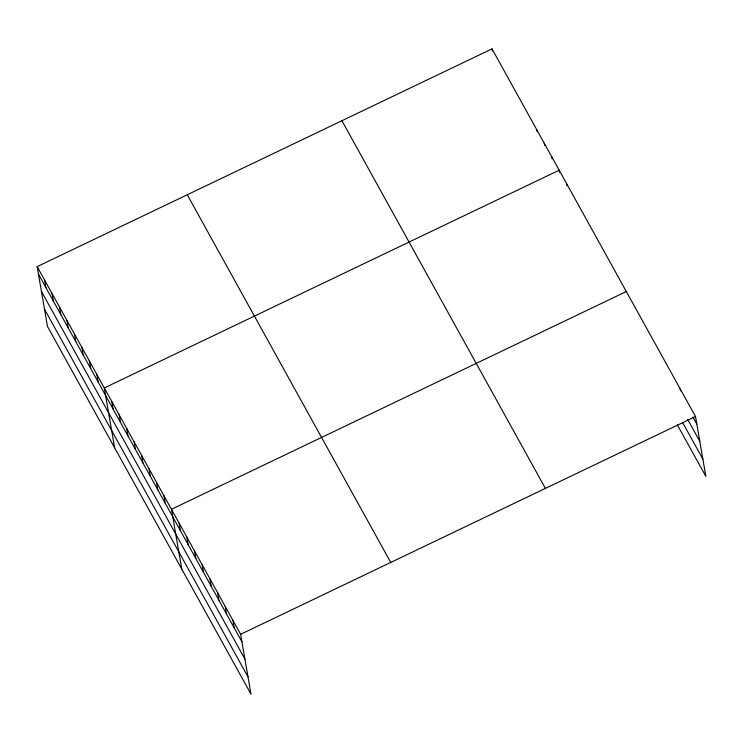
<?xml version="1.0" encoding="UTF-8"?>
<svg xmlns="http://www.w3.org/2000/svg" width="743" height="743" viewBox="0 0 743 743"><rect width="100%" height="100%" fill="white"/><g stroke="black" fill="none" stroke-linecap="round" stroke-linejoin="round"><path stroke-width="1.11" d="M37.15 266.626L240.639 634.299L250.976 694.129L47.487 326.456L37.15 266.626L492.024 48.871L695.513 416.544L705.85 476.374L677.3 424.782M626.33 291.535L171.457 509.289L181.784 569.119M240.639 634.299L695.513 416.544M692.968 417.12L696.813 424.067M687.721 419.498L699.795 441.323M682.548 422.405L702.869 459.109M341.919 120.728L545.408 488.402M187.264 194.768L390.744 562.442M38.45 274.148L241.939 641.822M41.432 291.405L244.921 659.087M44.506 309.19L247.995 676.873M680.142 388.765L680.514 390.911M566.64 183.688L567.011 185.834M559.553 172.348L559.182 170.203L104.299 387.957L114.636 447.788M551.715 156.717L552.086 158.872M544.257 143.241L544.628 145.387M536.799 129.756L537.17 131.91M492.024 48.871L492.395 51.016M232.949 620.414L234.249 627.937M225.259 606.52L226.559 614.043M217.578 592.635L218.879 600.158M209.888 578.741L211.188 586.264M202.198 564.856L203.498 572.37M194.517 550.962L195.808 558.485M186.827 537.078L188.128 544.591M179.137 523.183L180.438 530.706M163.989 495.813L165.29 503.336M156.532 482.328L157.832 489.851M149.064 468.852L150.365 476.365M141.607 455.366L142.907 462.889M134.149 441.89L135.449 449.404M126.681 428.405L127.982 435.927M119.224 414.919L120.524 422.442M111.766 401.443L113.057 408.966M96.841 374.481L98.141 381.995M89.383 360.996L90.674 368.519M81.916 347.52L83.216 355.033M74.458 334.034L75.758 341.557M66.991 320.549L68.291 328.072M59.533 307.073L60.833 314.595M52.075 293.587L53.375 301.11M44.608 280.111L45.908 287.625"/></g></svg>
